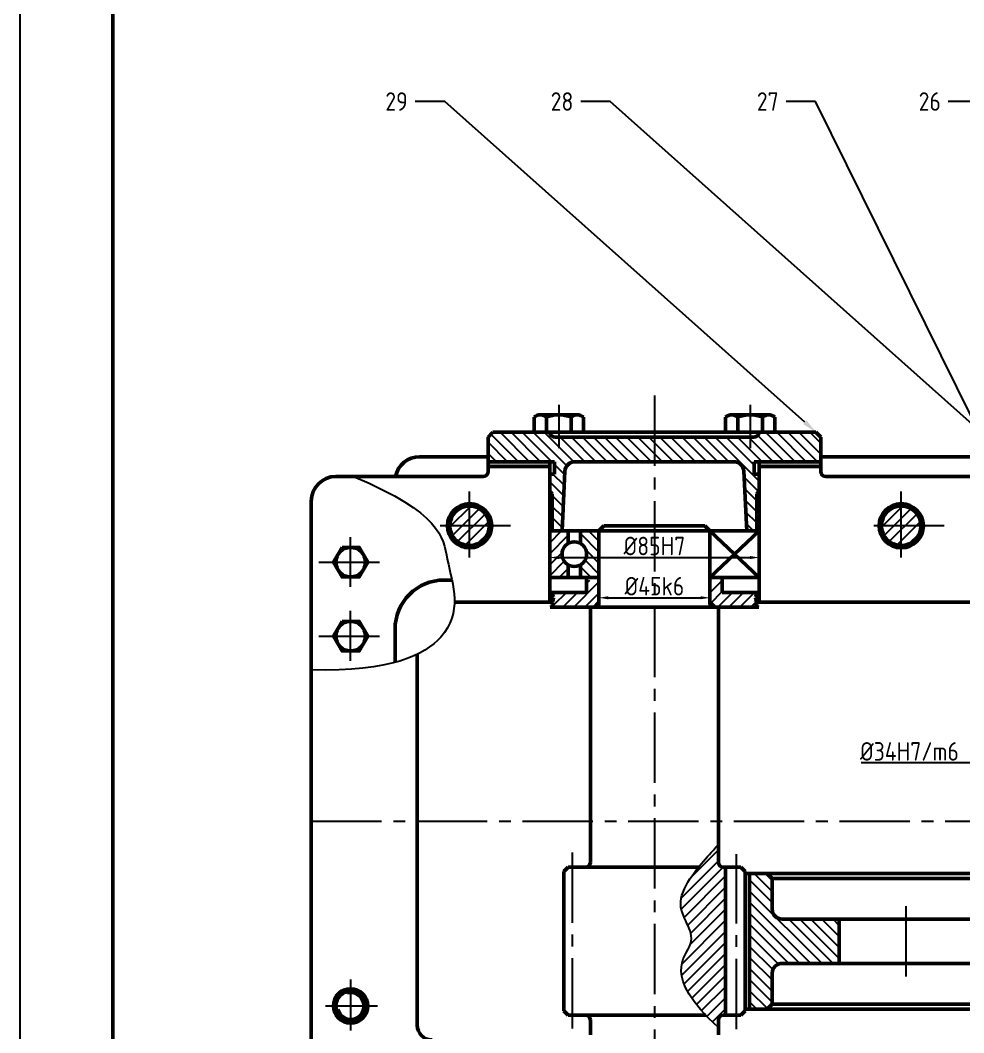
# Model space of a CAD drawing. Header units: millimetres. Extents: x -3078 to 425, y -739 to 825.
# Drawn here: x -3078.5 to -2823.3, y -45.6 to 228.2 of the extents above; entities that cross this region are included whole.
import ezdxf
from ezdxf import colors
from ezdxf.entities.mleader import LeaderData, LeaderLine
from ezdxf.math import Vec2, Vec3

# ---------------------------------------------------------------- set-up
doc = ezdxf.new("R2010")
doc.units = ezdxf.units.MM
doc.linetypes.add('CENTER2', pattern=[28.575, 19.05, -3.175, 3.175, -3.175])
doc.layers.add('中心线', color=1, linetype='CENTER2')
doc.layers.add('细实线', color=7, linetype='Continuous')
doc.layers.add('图层1', color=7, linetype='Continuous', lineweight=50)
doc.layers.add('粗实线', color=7, linetype='Continuous', lineweight=50)
doc.styles.get("Standard").update_dxf_attribs({"font": 'arial.ttf'})
doc.styles.add('公差', font='gbenor.shx', dxfattribs={"height": 5})
doc.styles.add('标注', font='isocp.shx', dxfattribs={"oblique": 15, "height": 5, "bigfont": 'gbcbig.shx'})
doc.dimstyles.new('1比1.5', dxfattribs={"dimtxt": 5, "dimasz": 2.5, "dimexe": 1.25, "dimexo": 0.625, "dimtad": 1, "dimlfac": 1.5, "dimdsep": 46, "dimtxsty": '标注', "dimcen": 2.5, "dimadec": 0, "dimazin": 0, "dimtfac": 1, "dimtmove": 0, "dimatfit": 3, "dimfxl": 1, "dimarcsym": 0})
pattern_1 = [(45, (-3048.1508, 288.3801), (-1.496709, 1.496709), [])]
pattern_2 = [(135, (-3048.1508, 288.3801), (-1.4967094, -1.4967094), [])]

# ---------------------------------------------------------------- blocks, each defined once
blk = doc.blocks.new('*U2')
at = {"layer": '中心线', "color": 0, "linetype": 'CENTER2', "transparency": 16777216}
blk.add_line((0, 9.5), (0, -9.5), dxfattribs=at)
blk = doc.blocks.new('*D65')
at = {"layer": 'Defpoints', "color": 0, "transparency": 16777216}
for p in [(-2878.63, 82.91), (-2935.3, 77.49), (-2878.63, 77.49)]:
    blk.add_point(p, dxfattribs=at)
at = {"layer": '细实线', "color": 0, "lineweight": -2, "transparency": 16777216}
for p, q in [((-2935.3, 78.12), (-2935.3, 84.16)), ((-2932.8, 82.91), (-2881.13, 82.91)), ((-2878.63, 78.12), (-2878.63, 84.16))]:
    blk.add_line(p, q, dxfattribs=at)
at = {"layer": '细实线', "color": 0, "transparency": 16777216}
for points in [[(-2932.8, 83.33), (-2932.8, 82.49), (-2935.3, 82.91)], [(-2881.13, 83.33), (-2881.13, 82.49), (-2878.63, 82.91)]]:
    blk.add_solid(points, dxfattribs=at)
at = {"layer": '细实线', "color": 0, "transparency": 16777216, "insert": (-2906.97, 86.03), "char_height": 5, "attachment_point": 5}
blk.add_mtext('{\\Fgbenor|c0;%%C\\Fgbenor|c134;85H7}', dxfattribs=at)
blk = doc.blocks.new('*D66')
at = {"layer": 'Defpoints', "color": 0, "transparency": 16777216}
for p in [(-2921.97, 77.49), (-2891.97, 77.49), (-2891.97, 72.03)]:
    blk.add_point(p, dxfattribs=at)
at = {"layer": '细实线', "color": 0, "lineweight": -2, "transparency": 16777216}
for p, q in [((-2921.97, 76.87), (-2921.97, 70.78)), ((-2891.97, 76.87), (-2891.97, 70.78)), ((-2919.47, 72.03), (-2894.47, 72.03))]:
    blk.add_line(p, q, dxfattribs=at)
at = {"layer": '细实线', "color": 0, "transparency": 16777216}
for points in [[(-2919.47, 72.45), (-2919.47, 71.62), (-2921.97, 72.03)], [(-2894.47, 72.45), (-2894.47, 71.62), (-2891.97, 72.03)]]:
    blk.add_solid(points, dxfattribs=at)
at = {"layer": '细实线', "color": 0, "transparency": 16777216, "insert": (-2906.97, 75.16), "char_height": 5, "width": 8.9226, "attachment_point": 5}
blk.add_mtext('{\\Fgbenor|c0;%%C\\Fgbenor|c134;45k6}', dxfattribs=at)
blk = doc.blocks.new('*D72')
at = {"layer": 'Defpoints', "color": 0, "transparency": 16777216}
for p in [(-2773.13, 27.37), (-2795.8, 5.22), (-2773.13, 5.22)]:
    blk.add_point(p, dxfattribs=at)
at = {"layer": '细实线', "color": 0, "lineweight": -2, "transparency": 16777216}
for p, q in [((-2795.8, 5.85), (-2795.8, 28.62)), ((-2773.13, 5.85), (-2773.13, 28.62)), ((-2795.8, 27.37), (-2851.02, 27.37)), ((-2775.63, 27.37), (-2793.3, 27.37))]:
    blk.add_line(p, q, dxfattribs=at)
at = {"layer": '细实线', "color": 0, "transparency": 16777216}
for points in [[(-2793.3, 27.78), (-2793.3, 26.95), (-2795.8, 27.37)], [(-2775.63, 27.78), (-2775.63, 26.95), (-2773.13, 27.37)]]:
    blk.add_solid(points, dxfattribs=at)
at = {"layer": '细实线', "color": 0, "transparency": 16777216, "insert": (-2838, 30.49), "char_height": 5, "attachment_point": 5, "style": '公差'}
blk.add_mtext('%%C34H7/m6', dxfattribs=at)

msp = doc.modelspace()

# ---------------------------------------------------------------- hatches: boundary and pattern name
at = {"layer": '粗实线'}
h = msp.add_hatch(color=256, dxfattribs=at)
h.dxf.hatch_style = 1
h.paths.add_polyline_path([(-2861.9681, 107.4916), (-2861.9681, 108.8249), (-2878.6347, 108.8249), (-2878.6347, 107.4916)])
h.paths.add_polyline_path([(-2951.9681, 108.8249), (-2951.9681, 107.4916), (-2935.3014, 107.4916), (-2935.3014, 108.8249)])
at = {"layer": '细实线'}
h = msp.add_hatch(dxfattribs=at)
h.set_pattern_fill('ANSI31', color=256, scale=0.6667, angle=90)
h.paths.add_polyline_path([(-2906.9681, 115.4916), (-2933.9681, 115.4916, -0.41421356), (-2935.3014, 116.8249), (-2939.5247, 116.8249), (-2939.562, 116.8249), (-2950.6347, 116.8249), (-2951.9681, 115.4916), (-2951.9681, 108.8249), (-2935.3014, 108.8249), (-2933.9681, 108.8249), (-2933.9681, 105.4916), (-2935.3014, 105.4916), (-2935.3014, 100.7904), (-2934.6347, 100.1583), (-2934.6347, 90.1583), (-2931.9681, 90.1583), (-2931.1614, 106.2914, -0.39965564), (-2928.4981, 108.8249), (-2906.9681, 108.8249)])
h.paths.add_polyline_path([(-2861.9681, 115.4916), (-2863.3014, 116.8249), (-2878.6347, 116.8249, -0.41421356), (-2879.9681, 115.4916), (-2906.9681, 115.4916), (-2906.9681, 108.8249), (-2885.4381, 108.8249, -0.39965564), (-2882.7747, 106.2914), (-2881.9681, 90.1583), (-2879.3014, 90.1583), (-2879.3014, 100.1583), (-2878.6347, 100.7904), (-2878.6347, 105.4916), (-2879.9681, 105.4916), (-2879.9681, 108.8249), (-2878.6347, 108.8249), (-2861.9681, 108.8249)])
h = msp.add_hatch(dxfattribs=at)
h.set_pattern_fill('ANSI31', color=256, scale=0.6667)
h.paths.add_polyline_path([(-2956.9681, 86.1583, -0.41421356), (-2962.3014, 91.4916), (-2956.9681, 91.4916)], flags=17)
h.paths.add_polyline_path([(-2956.9681, 86.1583), (-2956.9681, 85.4916, -0.41421356), (-2962.9681, 91.4916), (-2962.3014, 91.4916, 0.41421356)])
h.paths.add_polyline_path([(-2956.9681, 86.1583), (-2956.9681, 91.4916), (-2951.6347, 91.4916, -0.41421356)], flags=17)
h.paths.add_polyline_path([(-2956.9681, 85.4916), (-2956.9681, 86.1583, 0.41421356), (-2951.6347, 91.4916), (-2950.9681, 91.4916, -0.41421356)])
h.paths.add_polyline_path([(-2956.9681, 91.4916), (-2962.3014, 91.4916, -0.41421356), (-2956.9681, 96.8249)], flags=17)
h.paths.add_polyline_path([(-2956.9681, 96.8249, 0.41421356), (-2962.3014, 91.4916), (-2962.9681, 91.4916, -0.41421356), (-2956.9681, 97.4916)])
h.paths.add_polyline_path([(-2951.6347, 91.4916), (-2956.9681, 91.4916), (-2956.9681, 96.8249, -0.41421356)], flags=17)
h.paths.add_polyline_path([(-2950.9681, 91.4916), (-2951.6347, 91.4916, 0.41421356), (-2956.9681, 96.8249), (-2956.9681, 97.4916, -0.41421356)])
h = msp.add_hatch(dxfattribs=at)
h.set_pattern_fill('ANSI31', color=256, scale=0.6667)
h.paths.add_polyline_path([(-2840.2181, 86.1583), (-2840.2181, 85.4916, -0.41421356), (-2846.2181, 91.4916), (-2845.5514, 91.4916, 0.41421356)])
h.paths.add_polyline_path([(-2840.2181, 86.1583, -0.41421356), (-2845.5514, 91.4916), (-2840.2181, 91.4916)], flags=17)
h.paths.add_polyline_path([(-2840.2181, 91.4916), (-2845.5514, 91.4916, -0.41421356), (-2840.2181, 96.8249)], flags=17)
h.paths.add_polyline_path([(-2845.5514, 91.4916), (-2846.2181, 91.4916, -0.41421356), (-2840.2181, 97.4916), (-2840.2181, 96.8249, 0.41421356)])
h.paths.add_polyline_path([(-2834.8847, 91.4916), (-2840.2181, 91.4916), (-2840.2181, 96.8249, -0.41421356)], flags=17)
h.paths.add_polyline_path([(-2840.2181, 86.1583), (-2840.2181, 91.4916), (-2834.8847, 91.4916, -0.41421356)], flags=17)
h.paths.add_polyline_path([(-2840.2181, 85.4916), (-2840.2181, 86.1583, 0.41421356), (-2834.8847, 91.4916), (-2834.2181, 91.4916, -0.41421356)])
h.paths.add_polyline_path([(-2834.2181, 91.4916), (-2834.8847, 91.4916, 0.41421356), (-2840.2181, 96.8249), (-2840.2181, 97.4916, -0.41421356)])
h = msp.add_hatch(dxfattribs=at)
h.set_pattern_fill('ANSI31', color=256, scale=0.666667)
h.set_pattern_definition(pattern_1)
h.paths.add_polyline_path([(-2805.1347, 77.4927), (-2801.1347, 77.4927), (-2801.1347, 80.5166, -0.26794919), (-2802.4681, 82.826, -0.26794919), (-2801.1347, 85.1354), (-2801.1347, 88.1594), (-2805.1347, 88.1594)])
h.paths.add_polyline_path([(-2664.0514, 84.4916, -0.26794919), (-2662.1764, 87.7392), (-2662.1764, 91.4916), (-2667.8014, 91.4916), (-2667.8014, 77.4916), (-2662.1764, 77.4916), (-2662.1764, 81.244, -0.26794919)])
h.paths.add_polyline_path([(-2667.8014, -68.1751), (-2662.1764, -68.1751), (-2662.1764, -64.4227, -0.26794919), (-2664.0514, -61.1751, -0.26794919), (-2662.1764, -57.9275), (-2662.1764, -54.1751), (-2667.8014, -54.1751)])
h.paths.add_polyline_path([(-2802.4681, -59.5084, -0.26794919), (-2801.1347, -57.199), (-2801.1347, -54.1751), (-2805.1347, -54.1751), (-2805.1347, -64.8417), (-2801.1347, -64.8417), (-2801.1347, -61.8178, -0.26794919)])
h.paths.add_polyline_path([(-2931.9681, -60.5084, -0.26794919), (-2930.3014, -57.6217), (-2930.3014, -54.1751), (-2935.3014, -54.1751), (-2935.3014, -66.8417), (-2930.3014, -66.8417), (-2930.3014, -63.3952, -0.26794919)])
h = msp.add_hatch(dxfattribs=at)
h.set_pattern_fill('ANSI31', color=256, scale=0.666667, angle=90)
h.set_pattern_definition(pattern_2)
h.paths.add_polyline_path([(-2797.1347, 82.826, -0.26794919), (-2798.4681, 80.5166), (-2798.4681, 77.4927), (-2794.4681, 77.4927), (-2794.4681, 77.5173), (-2794.4681, 88.1594), (-2798.4681, 88.1594), (-2798.4681, 85.1354, -0.26794919)])
h.paths.add_polyline_path([(-2656.5514, 84.4916, -0.26794919), (-2658.4264, 81.244), (-2658.4264, 77.4916), (-2652.8014, 77.4916), (-2652.8014, 91.4916), (-2658.4264, 91.4916), (-2658.4264, 87.7392, -0.26794919)])
h.paths.add_polyline_path([(-2926.9681, -66.8417), (-2921.9681, -66.8417), (-2921.9681, -54.1751), (-2926.9681, -54.1751), (-2926.9681, -57.6217, -0.26794919), (-2925.3014, -60.5084, -0.26794919), (-2926.9681, -63.3952)])
h.paths.add_polyline_path([(-2794.4681, -54.1751), (-2798.4681, -54.1751), (-2798.4681, -57.199, -0.26794919), (-2797.1347, -59.5084, -0.26794919), (-2798.4681, -61.8178), (-2798.4681, -64.8417), (-2794.4681, -64.8417)])
h.paths.add_polyline_path([(-2652.8014, -54.1751), (-2658.4264, -54.1751), (-2658.4264, -57.9275, -0.26794919), (-2656.5514, -61.1751, -0.26794919), (-2658.4264, -64.4227), (-2658.4264, -68.1751), (-2652.8014, -68.1751)])
h = msp.add_hatch(dxfattribs=at)
h.set_pattern_fill('ANSI31', color=256, scale=0.666667)
h.set_pattern_definition(pattern_1)
h.paths.add_polyline_path([(-2935.3014, 77.4916), (-2930.3014, 77.4916), (-2930.3014, 80.9382, -0.26794919), (-2931.9681, 83.8249, -0.26794919), (-2930.3014, 86.7117), (-2930.3014, 90.1583), (-2935.3014, 90.1583)])
h = msp.add_hatch(dxfattribs=at)
h.set_pattern_fill('ANSI31', color=256, scale=0.666667, angle=90)
h.set_pattern_definition(pattern_2)
h.paths.add_polyline_path([(-2921.9681, 90.1583), (-2926.9681, 90.1583), (-2926.9681, 86.7117, -0.26794919), (-2925.3014, 83.8249, -0.26794919), (-2926.9681, 80.9382), (-2926.9681, 77.4916), (-2921.9681, 77.4916)])
h = msp.add_hatch(dxfattribs=at)
h.set_pattern_fill('ANSI31', color=256, scale=0.666667)
h.set_pattern_definition(pattern_1)
h.paths.add_polyline_path([(-2921.9681, 76.8249), (-2925.3014, 76.8249), (-2925.3014, 73.4916), (-2935.1681, 73.4916), (-2934.0134, 72.8249), (-2935.1681, 72.1583), (-2934.0134, 71.4916), (-2935.1681, 70.8249), (-2934.0134, 70.1583), (-2935.1681, 69.4916), (-2923.3014, 69.4916), (-2921.9681, 70.8249)])
h.paths.add_polyline_path([(-2878.7681, 70.8249), (-2879.9228, 71.4916), (-2878.7681, 72.1583), (-2879.9228, 72.8249), (-2878.7681, 73.4916), (-2888.6347, 73.4916), (-2888.6347, 76.8249), (-2891.9681, 76.8249), (-2891.9681, 70.8249), (-2890.6347, 69.4916), (-2878.7681, 69.4916), (-2879.9228, 70.1583)])
h = msp.add_hatch(dxfattribs=at)
h.set_pattern_fill('ANSI31', color=256, scale=0.666667, angle=90)
h.set_pattern_definition(pattern_2)
h.paths.add_polyline_path([(-2856.9681, -14.8417), (-2872.4681, -14.8417, -0.41421356), (-2875.1347, -12.1751), (-2875.1347, -3.8417), (-2876.4681, -2.5084), (-2881.2181, -2.5084), (-2881.2181, -39.1751), (-2876.4681, -39.1751), (-2875.1347, -37.8417), (-2875.1347, -29.5084, -0.41421356), (-2872.4681, -26.8417), (-2856.9681, -26.8417)])
h.paths.add_polyline_path([(-2795.8014, -3.6751), (-2796.9681, -2.5084), (-2797.8014, -2.5084), (-2801.4681, -2.5084), (-2802.8014, -3.8417), (-2802.8014, -12.1751, -0.41421356), (-2805.4681, -14.8417), (-2820.9681, -14.8417), (-2820.9681, -26.8417), (-2805.4681, -26.8417, -0.41421356), (-2802.8014, -29.5084), (-2802.8014, -37.8417), (-2801.4681, -39.1751), (-2796.9681, -39.1751), (-2795.8014, -38.0084)])
h.paths.add_polyline_path([(-2747.9681, -14.8417), (-2763.4681, -14.8417, -0.41421356), (-2766.1347, -12.1751), (-2766.1347, -3.8417), (-2767.4681, -2.5084), (-2771.9681, -2.5084), (-2773.1347, -3.6751), (-2773.1347, -38.0084), (-2771.9681, -39.1751), (-2767.4681, -39.1751), (-2766.1347, -37.8417), (-2766.1347, -29.5084, -0.41421356), (-2763.4681, -26.8417), (-2747.9681, -26.8417)])
h.paths.add_polyline_path([(-2687.0514, -2.5084), (-2692.4681, -2.5084), (-2693.8014, -3.8417), (-2693.8014, -12.1751, -0.41421356), (-2696.4681, -14.8417), (-2711.9681, -14.8417), (-2711.9681, -26.8417), (-2696.4681, -26.8417, -0.41421356), (-2693.8014, -29.5084), (-2693.8014, -37.8417), (-2692.4681, -39.1751), (-2687.0514, -39.1751)])
h.paths.add_polyline_path([(-2720.8014, 42.8249), (-2735.1347, 42.8249, -0.41421356), (-2737.8014, 45.4916), (-2737.8014, 61.1583), (-2739.1291, 62.4859), (-2745.5514, 62.4859), (-2745.5514, 11.6583), (-2737.8014, 11.6583), (-2737.8014, 22.8249, -0.41421356), (-2735.1347, 25.4916), (-2720.8014, 25.4916)])
h.paths.add_polyline_path([(-2737.8014, 11.6583), (-2745.5514, 11.6583), (-2745.5514, 5.8249), (-2739.1347, 5.8249), (-2737.8014, 7.1583)])
h.paths.add_polyline_path([(-2655.1347, 60.9916), (-2656.6347, 62.4916), (-2666.4681, 62.4916), (-2667.8014, 61.1583), (-2667.8014, 45.4916, -0.41421356), (-2670.4681, 42.8249), (-2684.8014, 42.8249), (-2684.8014, 25.4916), (-2670.4681, 25.4916, -0.41421356), (-2667.8014, 22.8249), (-2667.8014, 11.6583), (-2655.1347, 11.6583)])
h.paths.add_polyline_path([(-2655.1347, 11.6583), (-2667.8014, 11.6583), (-2667.8014, 7.1583), (-2666.4681, 5.8249), (-2656.6347, 5.8249), (-2655.1347, 7.3249)])
h.paths.add_polyline_path([(-2584.1347, 42.8249), (-2598.4681, 42.8249, -0.41421356), (-2601.1347, 45.4916), (-2601.1347, 61.1583), (-2602.4681, 62.4916), (-2612.3014, 62.4916), (-2613.8014, 60.9916), (-2613.8014, 11.6583), (-2601.1347, 11.6583), (-2601.1347, 22.8249, -0.41421356), (-2598.4681, 25.4916), (-2584.1347, 25.4916)])
h.paths.add_polyline_path([(-2601.1347, 11.6583), (-2613.8014, 11.6583), (-2613.8014, 7.3249), (-2612.3014, 5.8249), (-2602.4681, 5.8249), (-2601.1347, 7.1583)])
h.paths.add_polyline_path([(-2522.7181, 62.4916), (-2529.8014, 62.4916), (-2531.1347, 61.1583), (-2531.1347, 45.4916, -0.41421356), (-2533.8014, 42.8249), (-2548.1347, 42.8249), (-2548.1347, 25.4916), (-2533.8014, 25.4916, -0.41421356), (-2531.1347, 22.8249), (-2531.1347, 11.6583), (-2522.7181, 11.6583)])
h.paths.add_polyline_path([(-2522.7181, 11.6583), (-2531.1347, 11.6583), (-2531.1347, 7.1583), (-2529.8014, 5.8249), (-2522.7181, 5.8249)])
h = msp.add_hatch(dxfattribs=at)
h.set_pattern_fill('ANSI31', color=256, scale=0.666667)
h.set_pattern_definition(pattern_1)
edge = h.paths.add_edge_path()
edge.add_line((-2887.7181, -0.8417), (-2888.3014, -0.8417))
edge.add_arc((-2888.3014, 0.4916), 1.3333, 180, 270, ccw=False)
edge.add_line((-2889.6347, 0.4916), (-2889.6347, 0.8249))
edge.add_line((-2889.6347, 0.8249), (-2893.6745, 0.8249))
edge.add_spline(control_points=[(-2893.6745, 0.8249), (-2894.118, 0.3066), (-2894.5848, -0.2527), (-2895.0551, -0.8417)], knot_values=[2.67462635, 2.67462635, 2.67462635, 2.67462635, 2.81592105, 2.81592105, 2.81592105, 2.81592105], degree=3, periodic=0)
edge.add_spline(control_points=[(-2895.0551, -0.8417), (-2897.3005, -3.6541), (-2903.068, -12.3176), (-2892.0592, -20.5787), (-2904.1607, -29.1869), (-2893.0571, -40.8417)], knot_values=[0.0825329, 0.0825329, 0.0825329, 0.0825329, 0.75715925, 1.75715925, 2.67462635, 2.67462635, 2.67462635, 2.67462635], degree=3, periodic=0)
edge.add_spline(control_points=[(-2893.0571, -40.8417), (-2892.0583, -41.8902), (-2890.9227, -42.9996), (-2889.6347, -44.1751)], knot_values=[0, 0, 0, 0, 0.0825329, 0.0825329, 0.0825329, 0.0825329], degree=3, periodic=0)
edge.add_line((-2889.6347, -44.1751), (-2889.6347, -42.1751))
edge.add_arc((-2888.3014, -42.1751), 1.3333, 90, 180, ccw=False)
edge.add_line((-2888.3014, -40.8417), (-2887.7181, -40.8417))
edge.add_line((-2887.7181, -40.8417), (-2887.7181, -0.8417))
edge = h.paths.add_edge_path()
edge.add_spline(control_points=[(-2889.6347, 5.3409), (-2890.3787, 4.56), (-2891.2396, 3.5908), (-2893.0966, 1.5002), (-2893.6745, 0.8249)], knot_values=[2.81592105, 2.81592105, 2.81592105, 2.81592105, 3.26700475, 3.4510837, 3.4510837, 3.4510837, 3.4510837], degree=3, periodic=0)
edge.add_line((-2893.6745, 0.8249), (-2889.6347, 0.8249))
edge.add_line((-2889.6347, 0.8249), (-2889.6347, 5.3409))

# ---------------------------------------------------------------- linework, layer by layer
msp.add_lwpolyline([(-3078.4892, 629.2199), (-1889.4892, 629.2199), (-1889.4892, -211.7801), (-3078.4892, -211.7801)], close=True)
at = {"layer": '中心线'}
for p, q in [((-2932.858, 124.1808), (-2932.858, 112.5251)), ((-2881.0781, 124.1808), (-2881.0781, 112.5251)), ((-2956.9681, 82.9319), (-2956.9681, 100.8017)), ((-2840.2181, 82.9319), (-2840.2181, 100.8017)), ((-2945.9122, 91.4916), (-2968.024, 91.4916)), ((-2828.5886, 91.4916), (-2850.7004, 91.4916)), ((-2989.1347, 75.0114), (-2989.1347, 88.4585)), ((-2997.7132, 81.6583), (-2981.3205, 81.6583)), ((-2989.1347, 55.0114), (-2989.1347, 68.4585)), ((-2997.7132, 61.6583), (-2981.3205, 61.6583)), ((-2999.8014, 11.6583), (-2479.1347, 11.6583)), ((-2929.1347, -44.4461), (-2929.1347, 3.9982)), ((-2884.8014, -44.6128), (-2884.8014, 2.7232)), ((-2989.1347, -31.1839), (-2989.1347, -44.9888)), ((-2995.9043, -38.3417), (-2981.9013, -38.3417))]:
    msp.add_line(p, q, dxfattribs=at)
msp.add_lwpolyline([(-2906.9681, 126.7452), (-2906.9681, -182.6505)], dxfattribs=at)
at = {"layer": '图层1'}
msp.add_line((-3053.4892, -201.7801), (-3053.4892, 619.2199), dxfattribs=at)
at = {"layer": '粗实线'}
for p, q in [((-2939.5247, 120.8704), (-2939.5247, 116.8249)), ((-2927.858, 121.4916), (-2937.858, 121.4916)), ((-2936.1913, 116.8249), (-2936.1913, 120.9197)), ((-2929.5247, 116.8249), (-2929.5247, 120.9197)), ((-2926.1913, 116.8249), (-2926.1913, 120.8704)), ((-2926.1913, 120.8704), (-2926.1913, 116.8249)), ((-2887.7448, 116.8249), (-2887.7448, 120.8704)), ((-2887.7448, 120.8704), (-2887.7448, 116.8249)), ((-2886.0781, 121.4916), (-2876.0781, 121.4916)), ((-2884.4115, 116.8249), (-2884.4115, 120.9197)), ((-2877.7448, 116.8249), (-2877.7448, 120.9197)), ((-2874.4115, 120.8704), (-2874.4115, 116.8249)), ((-2951.9681, 115.4916), (-2950.6347, 116.8249)), ((-2951.9681, 115.4916), (-2951.9681, 107.4916)), ((-2863.3014, 116.8249), (-2950.6347, 116.8249)), ((-2926.2287, 116.8249), (-2939.562, 116.8249)), ((-2926.1913, 116.8249), (-2939.5247, 116.8249)), ((-2935.3014, 116.8249), (-2935.3014, 116.8249)), ((-2933.9681, 115.4916), (-2879.9681, 115.4916)), ((-2887.7075, 116.8249), (-2874.3742, 116.8249)), ((-2878.6347, 116.8249), (-2878.6347, 116.8249)), ((-2878.6347, 116.8249), (-2878.6347, 116.8249)), ((-2863.3014, 116.8249), (-2861.9681, 115.4916)), ((-2861.9681, 108.8249), (-2861.9681, 115.4916)), ((-2970.4681, 110.1583), (-2951.9681, 110.1583)), ((-2861.9681, 110.1583), (-2818.4681, 110.1583)), ((-2951.9681, 108.8249), (-2935.3014, 108.8249)), ((-2951.9681, 107.4916), (-2935.3014, 107.4916)), ((-2951.9681, 107.4916), (-2951.9681, 106.1583)), ((-2935.3014, 108.8249), (-2935.3014, 70.8249)), ((-2933.9681, 108.8249), (-2935.3014, 108.8249)), ((-2933.9681, 105.4916), (-2933.9681, 108.8249)), ((-2928.4981, 108.8249), (-2885.4381, 108.8249)), ((-2879.9681, 105.4916), (-2879.9681, 108.8249)), ((-2879.9681, 108.8249), (-2878.6347, 108.8249)), ((-2878.6347, 70.8249), (-2878.6347, 108.8249)), ((-2878.6347, 108.8249), (-2861.9681, 108.8249)), ((-2878.6347, 107.4916), (-2861.9681, 107.4916)), ((-2861.9681, 107.4916), (-2861.9681, 108.8249)), ((-2861.9681, 107.4916), (-2861.9681, 106.1583)), ((-2993.1347, 104.8249), (-2953.3014, 104.8249)), ((-2977.1347, 104.8249), (-2977.1347, 104.8249)), ((-2935.3014, 105.4916), (-2933.9681, 105.4916)), ((-2931.1614, 106.2914), (-2931.9681, 90.1583)), ((-2882.7747, 106.2914), (-2881.9681, 90.1583)), ((-2878.6347, 105.4916), (-2879.9681, 105.4916)), ((-2860.6347, 104.8249), (-2819.8014, 104.8249)), ((-2934.6347, 100.1583), (-2935.3014, 100.7904)), ((-2934.6347, 90.1583), (-2934.6347, 100.1583)), ((-2879.3014, 100.1583), (-2878.6347, 100.7904)), ((-2879.3014, 90.1583), (-2879.3014, 100.1583)), ((-2999.8014, 98.1583), (-2999.8014, -74.8417)), ((-2921.9681, 90.1583), (-2920.6347, 91.4916)), ((-2893.3014, 91.4916), (-2920.6347, 91.4916)), ((-2891.9681, 90.1583), (-2893.3014, 91.4916)), ((-2878.6347, 90.1583), (-2935.3014, 90.1583)), ((-2930.3014, 86.7117), (-2930.3014, 90.1583)), ((-2926.9681, 86.7117), (-2926.9681, 90.1583)), ((-2921.9681, 90.1583), (-2921.9681, 70.5583)), ((-2921.9681, 90.1583), (-2921.9681, 90.1583)), ((-2921.9681, 90.1583), (-2921.9681, 90.1583)), ((-2891.9681, 70.5583), (-2891.9681, 90.1583)), ((-2891.9681, 90.1583), (-2891.9681, 90.1583)), ((-2891.9681, 90.1583), (-2891.9681, 90.1583)), ((-2891.9681, 90.1583), (-2878.6347, 77.4916)), ((-2878.6347, 90.1583), (-2891.9681, 77.4916)), ((-2878.6347, 90.1583), (-2879.3014, 90.1583)), ((-2930.3014, 80.9382), (-2930.3014, 77.4916)), ((-2926.9681, 80.9382), (-2926.9681, 77.4916)), ((-2963.8014, 76.8249), (-2961.7421, 76.8249)), ((-2921.9681, 77.4916), (-2935.3014, 77.4916)), ((-2925.3014, 77.4916), (-2925.3014, 73.4916)), ((-2878.6347, 77.4916), (-2891.9681, 77.4916)), ((-2891.9681, 77.4916), (-2888.6347, 77.4916)), ((-2888.6347, 77.4916), (-2888.6347, 73.4916)), ((-2935.1681, 73.4916), (-2934.0134, 72.8249)), ((-2935.1681, 73.4916), (-2925.3014, 73.4916)), ((-2935.1681, 72.1583), (-2934.0134, 72.8249)), ((-2935.1681, 72.1583), (-2934.0134, 71.4916)), ((-2935.1681, 70.8249), (-2934.0134, 71.4916)), ((-2878.7681, 73.4916), (-2888.6347, 73.4916)), ((-2878.7681, 73.4916), (-2879.9228, 72.8249)), ((-2878.7681, 72.1583), (-2879.9228, 72.8249)), ((-2878.7681, 72.1583), (-2879.9228, 71.4916)), ((-2878.7681, 70.8249), (-2879.9228, 71.4916)), ((-2961.071, 70.8249), (-2935.3014, 70.8249)), ((-2935.1681, 70.8249), (-2934.0134, 70.1583)), ((-2935.1681, 69.4916), (-2934.0134, 70.1583)), ((-2935.1681, 69.4916), (-2923.0347, 69.4916)), ((-2924.3014, 69.4916), (-2924.3014, 0.4916)), ((-2923.0347, 69.4916), (-2924.3014, 69.4916)), ((-2924.3014, 69.4916), (-2889.6347, 69.4916)), ((-2921.9681, 70.8249), (-2923.3014, 69.4916)), ((-2891.9681, 70.8249), (-2890.6347, 69.4916)), ((-2889.6347, 69.4916), (-2890.9014, 69.4916)), ((-2890.6347, 69.4916), (-2878.7681, 69.4916)), ((-2889.6347, 0.4916), (-2889.6347, 69.4916)), ((-2878.7681, 70.8249), (-2879.9228, 70.1583)), ((-2878.7681, 69.4916), (-2879.9228, 70.1583)), ((-2878.6347, 70.8249), (-2805.1347, 70.8249)), ((-2977.1347, 63.4916), (-2977.1347, 54.5484)), ((-2971.1347, -43.5084), (-2971.1347, 56.7426)), ((-2930.3014, -0.8417), (-2931.4681, -2.0084)), ((-2931.4681, -39.6751), (-2931.4681, -2.0084)), ((-2895.0551, -0.8417), (-2930.3014, -0.8417)), ((-2925.6347, -0.8417), (-2929.1347, -0.8417)), ((-2885.9681, -0.8417), (-2888.3014, -0.8417)), ((-2883.6347, -0.8417), (-2888.3014, -0.8417)), ((-2887.7181, -40.8417), (-2887.7181, -0.8417)), ((-2882.4681, -2.0084), (-2883.6347, -0.8417)), ((-2882.4681, -39.6751), (-2882.4681, -2.0084)), ((-2882.4681, -2.5084), (-2796.9681, -2.5084)), ((-2881.2181, -39.1751), (-2881.2181, -2.5084)), ((-2875.1347, -3.8417), (-2876.4681, -2.5084)), ((-2875.1347, -12.1751), (-2875.1347, -3.8417)), ((-2802.8014, -3.8417), (-2875.1347, -3.8417)), ((-2805.4681, -14.8417), (-2872.4681, -14.8417)), ((-2856.9681, -14.8417), (-2856.9681, -26.8417)), ((-2805.4681, -26.8417), (-2872.4681, -26.8417)), ((-2875.1347, -37.8417), (-2875.1347, -29.5084)), ((-2876.4681, -39.1751), (-2875.1347, -37.8417)), ((-2802.8014, -37.8417), (-2875.1347, -37.8417)), ((-2930.3014, -40.8417), (-2931.4681, -39.6751)), ((-2929.1347, -40.8417), (-2930.3014, -40.8417)), ((-2925.6347, -40.8417), (-2929.1347, -40.8417)), ((-2929.1347, -40.8417), (-2893.0571, -40.8417)), ((-2929.1347, -40.8417), (-2926.2181, -40.8417)), ((-2885.9681, -40.8417), (-2888.3014, -40.8417)), ((-2888.3014, -40.8417), (-2883.6347, -40.8417)), ((-2882.4681, -39.6751), (-2883.6347, -40.8417)), ((-2882.4681, -39.1751), (-2881.8847, -39.1751)), ((-2794.4681, -39.1751), (-2882.4681, -39.1751)), ((-2924.3014, -42.1751), (-2924.3014, -46.1751)), ((-2889.6347, -46.1751), (-2889.6347, -42.1751))]:
    msp.add_line(p, q, dxfattribs=at)
for points in [[(-2991.4441, 85.6583), (-2993.7535, 81.6583), (-2991.4441, 77.6583), (-2986.8253, 77.6583), (-2984.5159, 81.6583), (-2986.8253, 85.6583)], [(-2991.4441, 65.6583), (-2993.7535, 61.6583), (-2991.4441, 57.6583), (-2986.8253, 57.6583), (-2984.5159, 61.6583), (-2986.8253, 65.6583)]]:
    msp.add_lwpolyline(points, close=True, dxfattribs=at)
for centre, radius in [((-2956.9681, 91.4916), 6), ((-2956.9681, 91.4916), 5.3333), ((-2840.2181, 91.4916), 6), ((-2840.2181, 91.4916), 5.3333), ((-2989.1347, 81.6583), 4), ((-2928.6347, 83.8249), 3.3333), ((-2989.1347, 61.6583), 4), ((-2989.1347, -38.3417), 4.6667), ((-2989.1347, -38.3417), 4)]:
    msp.add_circle(centre, radius, dxfattribs=at)
for centre, radius, start, end in [((-2937.858, 118.9451), 2.5464, 49.117608, 130.882392), ((-2932.858, 111.4916), 10, 70.528779, 109.471221), ((-2927.858, 118.9451), 2.5464, 49.117608, 130.882392), ((-2886.0781, 118.9451), 2.5464, 49.117608, 130.882392), ((-2881.0781, 111.4916), 10, 70.528779, 109.471221), ((-2876.0781, 118.9451), 2.5464, 49.117608, 130.882392), ((-2933.9681, 116.8249), 1.3333, 180, 270), ((-2879.9681, 116.8249), 1.3333, 270, 0), ((-2970.4681, 103.4916), 6.6667, 90, 168.463041), ((-2928.4981, 106.1583), 2.6667, 90, 177.137595), ((-2885.4381, 106.1583), 2.6667, 2.862405, 90), ((-2993.1347, 98.1583), 6.6667, 90, 180), ((-2953.3014, 106.1583), 1.3333, 270, 0), ((-2860.6347, 106.1583), 1.3333, 180, 270), ((-2963.8014, 63.4916), 13.3333, 90, 180), ((-2923.0347, 70.5583), 1.0667, 270, 0), ((-2890.9014, 70.5583), 1.0667, 180, 270), ((-2925.6347, 0.4916), 1.3333, 270, 0), ((-2888.3014, 0.4916), 1.3333, 180, 270), ((-2872.4681, -12.1751), 2.6667, 180, 270), ((-2872.4681, -29.5084), 2.6667, 90, 180), ((-2925.6347, -42.1751), 1.3333, 0, 90), ((-2888.3014, -42.1751), 1.3333, 90, 180), ((-2967.1347, -43.5084), 4, 180, 270)]:
    msp.add_arc(centre, radius, start, end, dxfattribs=at)
at = {"layer": '细实线'}
msp.add_arc((-2989.1347, -38.3417), 3.4, 195, 105, dxfattribs=at)
for points, knots in [([(-2988.3262, 104.8249), (-2964.6646, 94.7737), (-2963.7585, 81.316), (-2956.823, 62.7789), (-2978.2002, 51.9441), (-2999.8014, 52.5531)], [0.15811695, 0.15811695, 0.15811695, 0.15811695, 1, 2, 2.73338638, 2.73338638, 2.73338638, 2.73338638]), ([(-2889.6347, -44.1751), (-2905.24, -29.9326), (-2891.7087, -20.8417), (-2904.4499, -11.2807), (-2892.3455, 2.3459), (-2890.3787, 4.56), (-2889.6347, 5.3409)], [0, 0, 0, 0, 1, 2, 3, 3.4510837, 3.4510837, 3.4510837, 3.4510837])]:
    msp.add_open_spline(points, degree=3, knots=knots, dxfattribs=at)

# ---------------------------------------------------------------- block references
at = {"layer": '中心线', "linetype": 'CENTER2'}
msp.add_blockref('*U2', (-2838.9681, -20.8417), dxfattribs=at)

# ---------------------------------------------------------------- dimensions: what is measured, and where the dimension line sits
at = {"layer": '细实线'}
for base, p1, p2, text, picture, middle in [((-2878.6347, 82.9086), (-2935.3014, 77.4916), (-2878.6347, 77.4916), '{\\Fgbenor|c0;%%C\\Fgbenor|c134;<>H7}', '*D65', (-2906.9681, 86.0336)), ((-2891.9681, 72.0335), (-2921.9681, 77.4916), (-2891.9681, 77.4916), '{\\Fgbenor|c0;%%C\\Fgbenor|c134;<>k6}', '*D66', (-2906.9681, 75.1585))]:
    dim = msp.add_linear_dim(base=base, p1=p1, p2=p2, text=text, dimstyle='1比1.5', override={"dimtxsty": 'Standard'}, dxfattribs=at)
    dim.commit()
    dim.dimension.update_dxf_attribs({"geometry": picture, "text_midpoint": middle})
dim = msp.add_linear_dim(base=(-2773.1347, 27.3666), p1=(-2795.8014, 5.2249), p2=(-2773.1347, 5.2249), text='%%C<>H7/m6', dimstyle='1比1.5', override={"dimtxsty": '公差'}, dxfattribs=at)
dim.commit()
dim.dimension.update_dxf_attribs({"geometry": '*D72', "text_midpoint": (-2837.9991, 27.3666), "dimtype": 160})

# ---------------------------------------------------------------- leaders
ml = msp.add_multileader_mtext('Standard', dxfattribs=at)
ml.set_content('29', color=256, style='公差')
ml.set_leader_properties()
ml.build(insert=Vec2(0, 0))
ctx = ml.context
ctx.base_point, ctx.char_height, ctx.plane_origin = Vec3(-2980.6879, 206.2185), 5, Vec3(-2863.3014, 116.8249)
ctx.text_align_type = 2
notes = []
notes.append((ctx, [(0, (1, 1, 0), (-2963.7005, 206.2185), (-1, 0), 8, [(0, [(-2863.3014, 116.8249)], 0, [])])]))
ctx.mtext.insert, ctx.mtext.alignment, ctx.mtext.flow_direction = Vec3(-2973.7005, 208.7185), 3, 5
ml = msp.add_multileader_mtext('Standard', dxfattribs=at)
ml.set_content('28', color=256, style='公差')
ml.set_leader_properties()
ml.build(insert=Vec2(0, 0))
ctx = ml.context
ctx.base_point, ctx.char_height, ctx.plane_origin = Vec3(-2935.5922, 206.2185), 5, Vec3(-2817.1347, 115.4916)
ctx.text_align_type = 2
notes.append((ctx, [(0, (1, 1, 0), (-2918.9031, 206.2185), (-1, 0), 8, [(0, [(-2817.1347, 115.4916)], 0, [])])]))
ctx.mtext.insert, ctx.mtext.alignment, ctx.mtext.flow_direction = Vec3(-2928.9031, 208.7185), 3, 5
ml = msp.add_multileader_mtext('Standard', dxfattribs=at)
ml.set_content('27', color=256, style='公差')
ml.set_leader_properties()
ml.build(insert=Vec2(0, 0))
ctx = ml.context
ctx.base_point, ctx.char_height, ctx.plane_origin = Vec3(-2880.0621, 206.2185), 5, Vec3(-2797.8014, 73.4916)
ctx.text_align_type = 2
notes.append((ctx, [(0, (1, 1, 0), (-2863.373, 206.2185), (-1, 0), 8, [(0, [(-2797.8014, 73.4916)], 0, [])])]))
ctx.mtext.insert, ctx.mtext.alignment, ctx.mtext.flow_direction = Vec3(-2873.373, 208.7185), 3, 5
ml = msp.add_multileader_mtext('Standard', dxfattribs=at)
ml.set_content('26', color=256, style='公差')
ml.set_leader_properties()
ml.build(insert=Vec2(0, 0))
ctx = ml.context
ctx.base_point, ctx.char_height, ctx.plane_origin = Vec3(-2836.4047, 206.2185), 5, Vec3(-2784.4681, 89.4927)
ctx.text_align_type = 2
notes.append((ctx, [(0, (1, 1, 0), (-2819.5088, 206.2185), (-1, 0), 8, [(0, [(-2784.4681, 89.4927)], 0, [])])]))
ctx.mtext.insert, ctx.mtext.alignment, ctx.mtext.flow_direction = Vec3(-2829.5088, 208.7185), 3, 5
for ctx, leaders in notes:
    for number, flags, end, landing, length, lines in leaders:
        leader = LeaderData()
        leader.index, (leader.has_last_leader_line, leader.has_dogleg_vector, leader.attachment_direction) = number, flags
        leader.last_leader_point, leader.dogleg_vector, leader.dogleg_length = Vec3(end), Vec3(landing), length
        for number, points, colour, breaks in lines:
            line = LeaderLine()
            line.index, line.vertices, line.color, line.breaks = number, Vec3.list(points), colors.encode_raw_color(colour), breaks
            leader.lines.append(line)
        ctx.leaders.append(leader)

doc.saveas('drawing.dxf')
